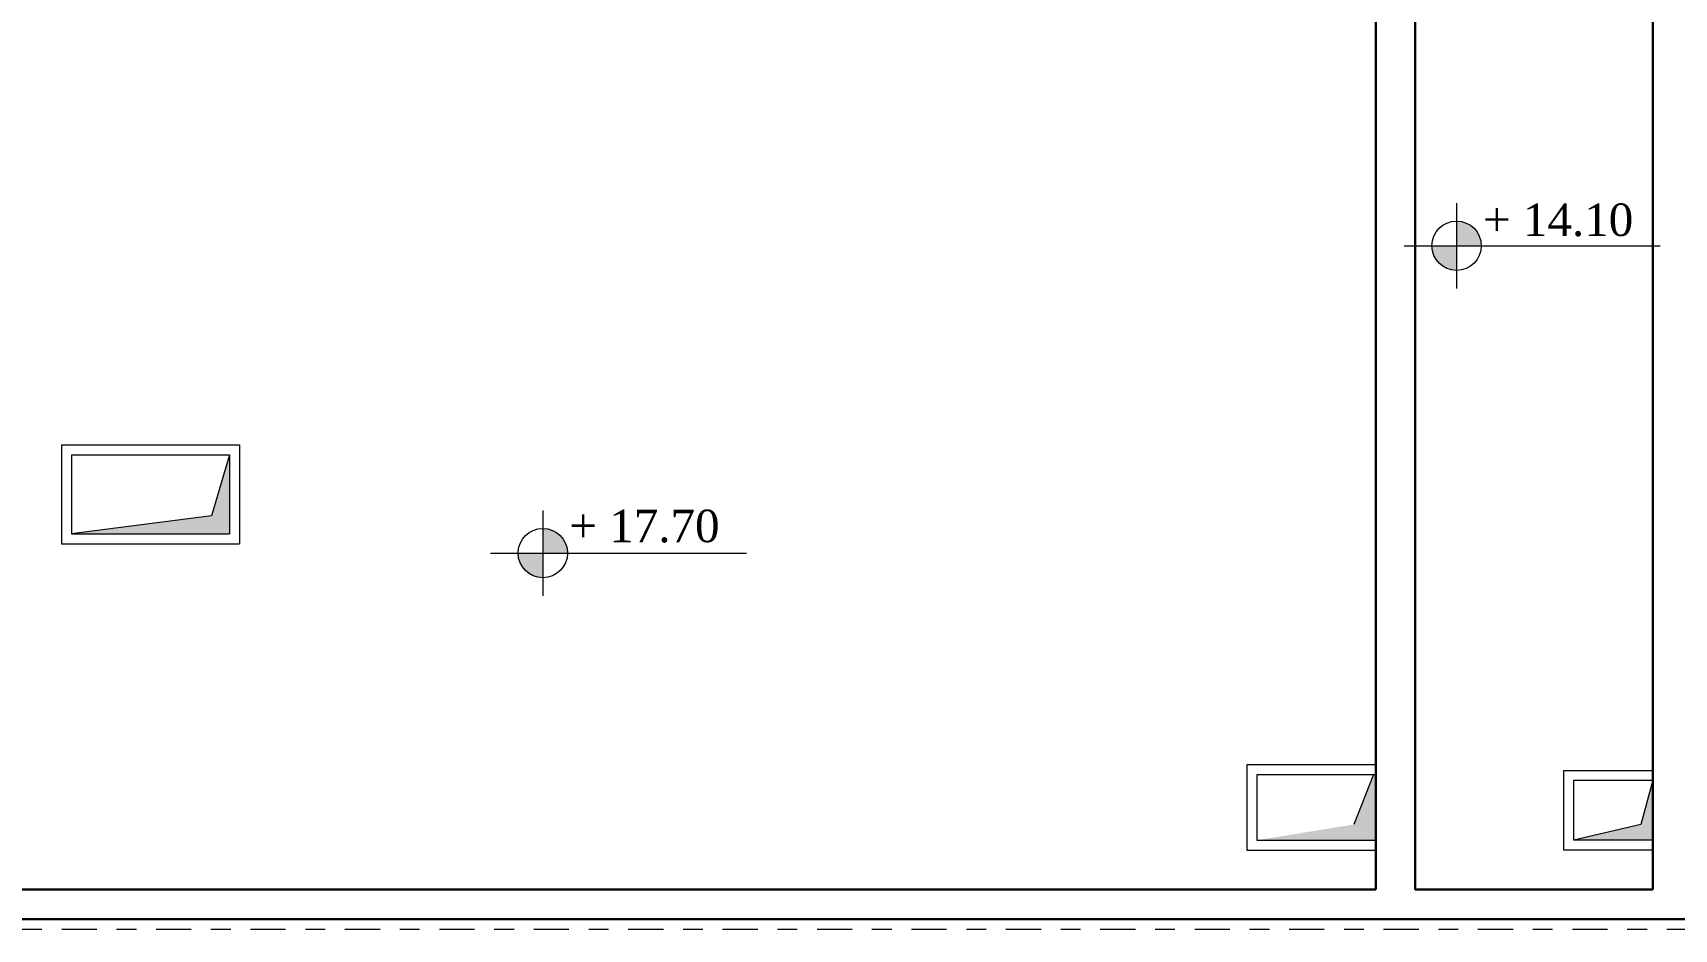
# Model space of a CAD drawing. Header units: metres. Extents: x 236 to 355, y 67 to 475.
# Drawn here: x 293.47 to 301.78, y 295.85 to 300.38 of the extents above; entities that cross this region are included whole.
import ezdxf

# ---------------------------------------------------------------- set-up
doc = ezdxf.new("R2010")
doc.units = ezdxf.units.M
doc.header["$LTSCALE"] = 0.007
doc.header["$MEASUREMENT"] = 0
doc.linetypes.add('DASHDOTX2', pattern=[50.8, 25.4, -12.7, 0, -12.7])
doc.layers.add('stair', color=20, linetype='Continuous', lineweight=15)
doc.layers.add('walll', color=7, linetype='Continuous', lineweight=30)
doc.styles.get("Standard").update_dxf_attribs({"font": 'dutch.ttf'})

# ---------------------------------------------------------------- blocks, each defined once
blk = doc.blocks.new('HICOD')
at = {"linetype": 'Continuous'}
h = blk.add_hatch(color=0, dxfattribs=at)
h.paths.add_polyline_path([(-0.125, 0, 0.414214), (0, -0.125), (0, 0)])
h.paths.add_polyline_path([(0, 0.125), (0, 0), (0.125, 0, 0.414214)])
at = {"color": 0, "linetype": 'Continuous'}
for p, q in [((0, 0.2159), (0, -0.2157)), ((-0.2657, 0), (1.03, 0))]:
    blk.add_line(p, q, dxfattribs=at)
blk.add_circle((0, 0), 0.125, dxfattribs=at)

msp = doc.modelspace()

# ---------------------------------------------------------------- hatches: boundary and pattern name
at = {"layer": 'stair', "lineweight": 5}
h = msp.add_hatch(color=256, dxfattribs=at)
h.dxf.hatch_style = 1
h.paths.add_polyline_path([(294.468, 298.2473), (294.3768, 297.9385), (293.668, 297.8473), (294.468, 297.8473)])
h = msp.add_hatch(color=256, dxfattribs=at)
h.dxf.hatch_style = 1
h.paths.add_polyline_path([(294.468, 298.2473), (294.3768, 297.9385), (293.668, 297.8473), (294.468, 297.8473)])
h = msp.add_hatch(color=256, dxfattribs=at)
h.dxf.hatch_style = 1
h.paths.add_polyline_path([(300.1577, 296.377), (299.6678, 296.2973), (300.2678, 296.2973), (300.2678, 296.6304), (300.2571, 296.6304)])
at = {"layer": 'walll', "true_color": 0x6c0707}
h = msp.add_hatch(color=16, dxfattribs=at)
h.dxf.hatch_style = 1
h.paths.add_polyline_path([(301.6702, 296.2973), (301.6702, 296.6004), (301.6101, 296.377), (301.2702, 296.2973)])

# ---------------------------------------------------------------- linework, layer by layer
at = {"layer": 'stair', "lineweight": 5}
for p, q in [((293.618, 298.2973), (293.618, 297.7973)), ((293.618, 298.2973), (294.518, 298.2973)), ((294.518, 298.2973), (294.518, 297.7973)), ((293.668, 298.2473), (293.668, 297.8473)), ((293.668, 298.2473), (294.468, 298.2473)), ((293.668, 298.2473), (293.668, 297.8473)), ((293.668, 298.2473), (294.468, 298.2473)), ((294.468, 298.2473), (294.3768, 297.9385)), ((294.468, 298.2473), (294.3768, 297.9385)), ((294.468, 298.2473), (294.468, 297.8473)), ((294.468, 298.2473), (294.468, 297.8473)), ((294.3768, 297.9385), (293.668, 297.8473)), ((294.3768, 297.9385), (293.668, 297.8473)), ((293.618, 297.7973), (294.518, 297.7973)), ((293.668, 297.8473), (294.468, 297.8473)), ((293.668, 297.8473), (294.468, 297.8473)), ((299.6178, 296.6804), (300.2678, 296.6804)), ((299.6178, 296.2459), (299.6178, 296.6804)), ((299.6678, 296.6304), (300.2678, 296.6304)), ((299.6678, 296.2959), (299.6678, 296.6304)), ((300.2571, 296.6304), (300.1577, 296.377)), ((300.2678, 296.6304), (300.2678, 296.2959)), ((300.2678, 296.2959), (299.6678, 296.2959)), ((300.2678, 296.2459), (299.6178, 296.2459))]:
    msp.add_line(p, q, dxfattribs=at)
at = {"layer": 'stair'}
for p, q in [((301.2202, 296.6504), (301.6702, 296.6504)), ((301.2202, 296.2473), (301.2202, 296.6504)), ((301.2702, 296.6004), (301.6702, 296.6004)), ((301.2702, 296.2973), (301.2702, 296.6004)), ((301.6702, 296.6004), (301.6101, 296.377)), ((301.6702, 296.6004), (301.6702, 296.2973)), ((301.6101, 296.377), (301.2702, 296.2973)), ((301.6702, 296.2973), (301.2702, 296.2973)), ((301.6702, 296.2473), (301.2202, 296.2473))]:
    msp.add_line(p, q, dxfattribs=at)
at = {"layer": 'stair', "linetype": 'DASHDOTX2'}
msp.add_line((289.318, 295.8473), (314.318, 295.8473), dxfattribs=at)
msp.add_line((289.318, 295.8473), (314.318, 295.8473), dxfattribs=at)
at = {"layer": 'walll'}
for p, q in [((301.6702, 302.5198), (301.6702, 296.0473)), ((300.4678, 302.0473), (300.4678, 296.0473)), ((300.2678, 301.8473), (300.2678, 296.0473)), ((289.468, 296.0473), (300.2678, 296.0473)), ((300.4678, 296.0473), (301.6702, 296.0473)), ((289.318, 295.8973), (314.318, 295.8973)), ((289.318, 295.8973), (314.318, 295.8973))]:
    msp.add_line(p, q, dxfattribs=at)

# ---------------------------------------------------------------- block references
at = {"layer": 'stair', "linetype": 'ByBlock', "lineweight": 5}
for p in [(300.6769, 299.3053), (296.0531, 297.7502), (296.0531, 297.7502)]:
    msp.add_blockref('HICOD', p, dxfattribs=at)

# ---------------------------------------------------------------- texts
at = {"layer": 'walll'}
for s, p in [('+ 14.10', (300.8105, 299.3549)), ('+ 17.70', (296.1868, 297.8054)), ('+ 17.70', (296.1868, 297.8054))]:
    msp.add_text(s, height=0.16435, dxfattribs=at).set_placement(p)

doc.saveas('drawing.dxf')
